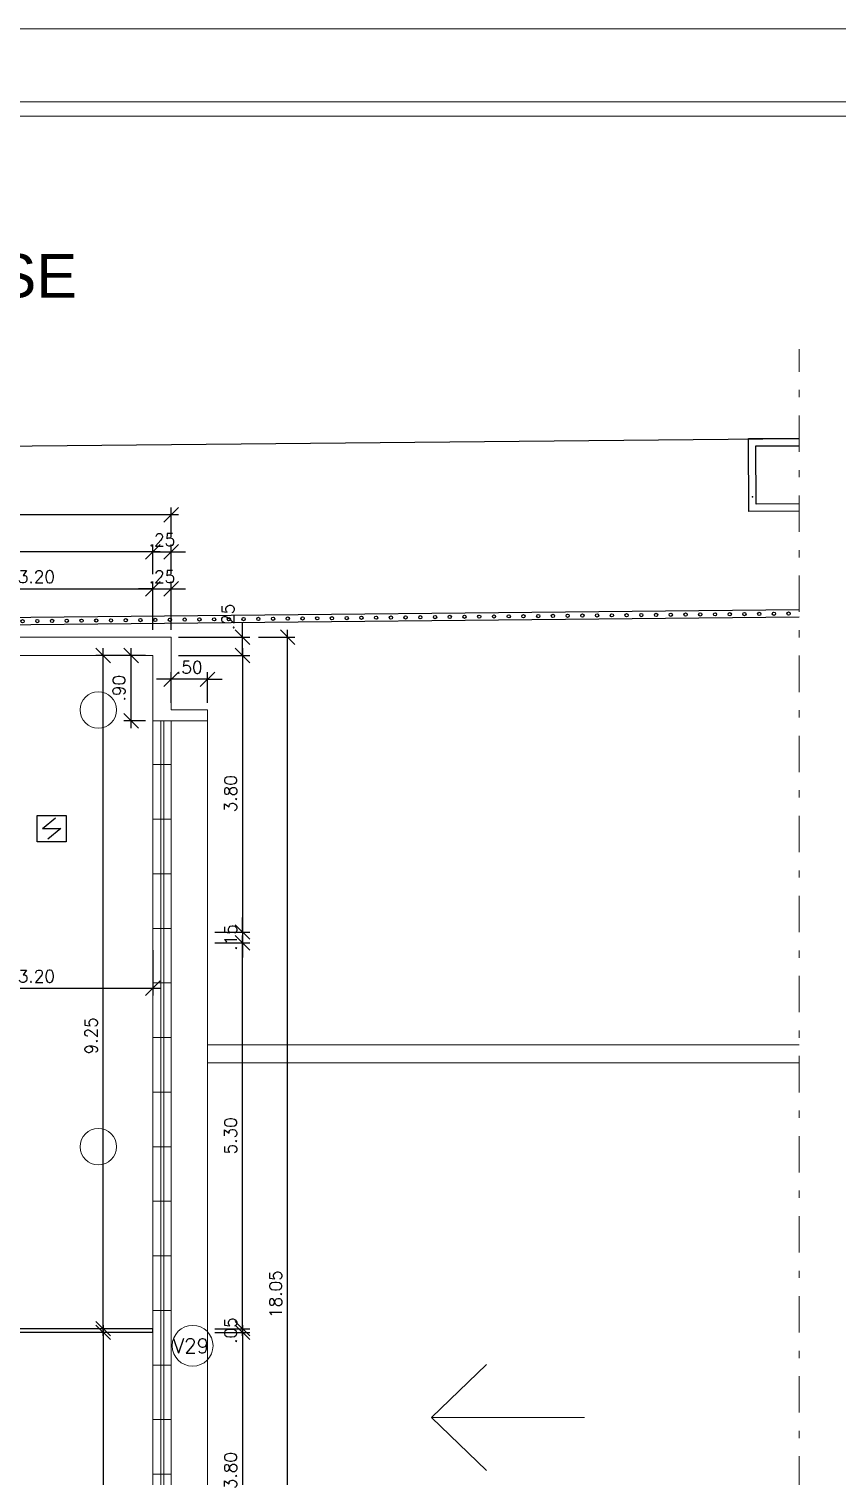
# Model space of a CAD drawing. Header units: millimetres. Extents: x 521 to 1055, y 261 to 520.
# Drawn here: x 614.36 to 625.46, y 325.44 to 345.32 of the extents above; entities that cross this region are included whole.
import ezdxf

# ---------------------------------------------------------------- set-up
doc = ezdxf.new("R2010")
doc.units = ezdxf.units.MM
doc.linetypes.add('CONTINU', pattern=[0])
doc.linetypes.add('DASHDOTX2', pattern=[2, 1, -0.5, 0, -0.5])
doc.layers.add('0.1', color=8, linetype='Continuous', lineweight=13)
for name, color, linetype in [('01', 8, 'Continuous'), ('02', 1, 'Continuous'), ('parede', 5, 'Continuous'), ('PENA_02_VEG', 8, 'Continuous'), ('ppci', 8, 'Continuous'), ('texto', 1, 'Continuous')]:
    doc.layers.add(name, color=color, linetype=linetype)
doc.styles.add('ROBERTO', font='swissek.ttf')
doc.styles.add('ROMANS', font='romans')
doc.styles.get("Standard").update_dxf_attribs({"font": 'romans.shx'})
doc.dimstyles.new('Fares Eng - 50', dxfattribs={"dimscale": 2, "dimtxt": 0.085, "dimasz": 0.1, "dimexe": 0.05, "dimexo": 0.05, "dimgap": 0.04, "dimtad": 1, "dimzin": 4, "dimdsep": 46, "dimtxsty": 'ROMANS', "dimblk1": 'OBLIQUE', "dimblk2": 'OBLIQUE', "dimsah": 1, "dimcen": 0.05, "dimdle": 0.05, "dimclrd": 8, "dimclre": 8, "dimclrt": 8, "dimaunit": 1, "dimadec": 0, "dimazin": 0, "dimtfac": 1, "dimtix": 1, "dimtmove": 2, "dimatfit": 0, "dimldrblk": 'OPEN90', "dimfxl": 1, "dimtolj": 1, "dimtzin": 0, "dimarcsym": 0})

# ---------------------------------------------------------------- blocks, each defined once
blk = doc.blocks.new('_OBLIQUE')
at = {"color": 0, "linetype": 'ByBlock'}
blk.add_line((-0.5, -0.5), (0.5, 0.5), dxfattribs=at)
blk = doc.blocks.new('*D1273')
at = {"layer": '0.1', "color": 8, "linetype": 'CONTINU', "lineweight": -2, "transparency": 16777216}
for p, q in [((612.761, 337.629), (616.161, 337.629)), ((612.861, 337.064), (612.861, 337.729)), ((616.061, 337.064), (616.061, 337.729))]:
    blk.add_line(p, q, dxfattribs=at)
at = {"layer": 'DEFPOINTS', "color": 0, "linetype": 'CONTINU', "lineweight": -2, "transparency": 16777216}
for p in [(616.061, 337.629), (612.861, 336.964), (616.061, 336.964)]:
    blk.add_point(p, dxfattribs=at)
at = {"layer": '0.1', "color": 8, "linetype": 'CONTINU', "lineweight": -2, "transparency": 16777216, "xscale": 0.2, "yscale": 0.2, "zscale": 0.2, "rotation": 180}
blk.add_blockref('_OBLIQUE', (612.861, 337.629), dxfattribs=at)
at = {"layer": '0.1', "color": 8, "linetype": 'CONTINU', "lineweight": -2, "transparency": 16777216, "xscale": 0.2, "yscale": 0.2, "zscale": 0.2}
blk.add_blockref('_OBLIQUE', (616.061, 337.629), dxfattribs=at)
at = {"layer": '0.1', "color": 8, "linetype": 'CONTINU', "transparency": 16777216, "insert": (614.461, 337.794), "char_height": 0.17, "attachment_point": 5, "style": 'ROMANS'}
blk.add_mtext('\\A1;3.20', dxfattribs=at)
blk = doc.blocks.new('_Open90')
at = {"color": 0, "linetype": 'ByBlock', "lineweight": -2}
for p, q in [((0, 0), (-1, 0)), ((-0.5, 0.5), (0, 0)), ((0, 0), (-0.5, -0.5))]:
    blk.add_line(p, q, dxfattribs=at)
blk = doc.blocks.new('*D1274')
at = {"layer": '0.1', "color": 8, "linetype": 'CONTINU', "lineweight": -2, "transparency": 16777216}
for p, q in [((616.061, 337.629), (615.861, 337.629)), ((616.061, 337.064), (616.061, 337.729)), ((616.061, 337.629), (616.311, 337.629)), ((616.311, 337.064), (616.311, 337.729)), ((616.311, 337.629), (616.511, 337.629))]:
    blk.add_line(p, q, dxfattribs=at)
at = {"layer": 'DEFPOINTS', "color": 0, "linetype": 'CONTINU', "lineweight": -2, "transparency": 16777216}
for p in [(616.311, 337.629), (616.061, 336.964), (616.311, 336.964)]:
    blk.add_point(p, dxfattribs=at)
at = {"layer": '0.1', "color": 8, "linetype": 'CONTINU', "lineweight": -2, "transparency": 16777216, "xscale": 0.2, "yscale": 0.2, "zscale": 0.2}
blk.add_blockref('_OBLIQUE', (616.061, 337.629), dxfattribs=at)
at = {"layer": '0.1', "color": 8, "linetype": 'CONTINU', "lineweight": -2, "transparency": 16777216, "xscale": 0.2, "yscale": 0.2, "zscale": 0.2, "rotation": 180}
blk.add_blockref('_OBLIQUE', (616.311, 337.629), dxfattribs=at)
at = {"layer": '0.1', "color": 8, "linetype": 'CONTINU', "transparency": 16777216, "insert": (616.186, 337.794), "char_height": 0.17, "attachment_point": 5, "style": 'ROMANS'}
blk.add_mtext('\\A1;.25', dxfattribs=at)
blk = doc.blocks.new('*D1275')
at = {"layer": '0.1', "color": 8, "linetype": 'CONTINU', "lineweight": -2, "transparency": 16777216}
for p, q in [((609.711, 337.829), (609.711, 338.237)), ((616.061, 337.829), (616.061, 338.237)), ((616.161, 338.137), (609.611, 338.137))]:
    blk.add_line(p, q, dxfattribs=at)
at = {"layer": 'DEFPOINTS', "color": 0, "linetype": 'CONTINU', "lineweight": -2, "transparency": 16777216}
for p in [(609.711, 338.137), (609.711, 337.729), (616.061, 337.729)]:
    blk.add_point(p, dxfattribs=at)
at = {"layer": '0.1', "color": 8, "linetype": 'CONTINU', "lineweight": -2, "transparency": 16777216, "xscale": 0.2, "yscale": 0.2, "zscale": 0.2, "rotation": 180}
blk.add_blockref('_OBLIQUE', (609.711, 338.137), dxfattribs=at)
at = {"layer": '0.1', "color": 8, "linetype": 'CONTINU', "lineweight": -2, "transparency": 16777216, "xscale": 0.2, "yscale": 0.2, "zscale": 0.2}
blk.add_blockref('_OBLIQUE', (616.061, 338.137), dxfattribs=at)
at = {"layer": '0.1', "color": 8, "linetype": 'CONTINU', "transparency": 16777216, "insert": (612.886, 338.302), "char_height": 0.17, "attachment_point": 5, "style": 'ROMANS'}
blk.add_mtext('\\A1;6.35', dxfattribs=at)
blk = doc.blocks.new('*D1276')
at = {"layer": '0.1', "color": 8, "linetype": 'CONTINU', "lineweight": -2, "transparency": 16777216}
for p, q in [((616.061, 337.829), (616.061, 338.237)), ((616.311, 337.829), (616.311, 338.237)), ((616.061, 338.137), (615.861, 338.137)), ((616.061, 338.137), (616.311, 338.137)), ((616.311, 338.137), (616.511, 338.137))]:
    blk.add_line(p, q, dxfattribs=at)
at = {"layer": 'DEFPOINTS', "color": 0, "linetype": 'CONTINU', "lineweight": -2, "transparency": 16777216}
for p in [(616.311, 338.137), (616.061, 337.729), (616.311, 337.729)]:
    blk.add_point(p, dxfattribs=at)
at = {"layer": '0.1', "color": 8, "linetype": 'CONTINU', "lineweight": -2, "transparency": 16777216, "xscale": 0.2, "yscale": 0.2, "zscale": 0.2}
blk.add_blockref('_OBLIQUE', (616.061, 338.137), dxfattribs=at)
at = {"layer": '0.1', "color": 8, "linetype": 'CONTINU', "lineweight": -2, "transparency": 16777216, "xscale": 0.2, "yscale": 0.2, "zscale": 0.2, "rotation": 180}
blk.add_blockref('_OBLIQUE', (616.311, 338.137), dxfattribs=at)
at = {"layer": '0.1', "color": 8, "linetype": 'CONTINU', "transparency": 16777216, "insert": (616.186, 338.302), "char_height": 0.17, "attachment_point": 5, "style": 'ROMANS'}
blk.add_mtext('\\A1;.25', dxfattribs=at)
blk = doc.blocks.new('*D1282')
at = {"layer": '0.1', "color": 8, "linetype": 'CONTINU', "lineweight": -2, "transparency": 16777216}
for p, q in [((616.411, 338.645), (600.211, 338.645)), ((600.311, 338.337), (600.311, 338.745)), ((616.311, 338.337), (616.311, 338.745))]:
    blk.add_line(p, q, dxfattribs=at)
at = {"layer": 'DEFPOINTS', "color": 0, "linetype": 'CONTINU', "lineweight": -2, "transparency": 16777216}
for p in [(600.311, 338.645), (600.311, 338.237), (616.311, 338.237)]:
    blk.add_point(p, dxfattribs=at)
at = {"layer": '0.1', "color": 8, "linetype": 'CONTINU', "lineweight": -2, "transparency": 16777216, "xscale": 0.2, "yscale": 0.2, "zscale": 0.2, "rotation": 180}
blk.add_blockref('_OBLIQUE', (600.311, 338.645), dxfattribs=at)
at = {"layer": '0.1', "color": 8, "linetype": 'CONTINU', "lineweight": -2, "transparency": 16777216, "xscale": 0.2, "yscale": 0.2, "zscale": 0.2}
blk.add_blockref('_OBLIQUE', (616.311, 338.645), dxfattribs=at)
at = {"layer": '0.1', "color": 8, "linetype": 'CONTINU', "transparency": 16777216, "insert": (607.81, 338.858), "char_height": 0.17, "attachment_point": 5, "style": 'ROMANS'}
blk.add_mtext('\\A1;16.00', dxfattribs=at)
blk = doc.blocks.new('*D1590')
at = {"layer": '0.1', "color": 8, "linetype": 'CONTINU', "lineweight": -2, "transparency": 16777216}
for p, q in [((616.311, 336.064), (616.311, 336.486)), ((616.811, 336.064), (616.811, 336.486)), ((616.311, 336.386), (616.111, 336.386)), ((616.811, 336.386), (616.311, 336.386)), ((616.811, 336.386), (617.011, 336.386))]:
    blk.add_line(p, q, dxfattribs=at)
at = {"layer": 'DEFPOINTS', "color": 0, "linetype": 'CONTINU', "lineweight": -2, "transparency": 16777216}
for p in [(616.311, 336.386), (616.311, 335.964), (616.811, 335.964)]:
    blk.add_point(p, dxfattribs=at)
at = {"layer": '0.1', "color": 8, "linetype": 'CONTINU', "lineweight": -2, "transparency": 16777216, "xscale": 0.2, "yscale": 0.2, "zscale": 0.2}
blk.add_blockref('_OBLIQUE', (616.311, 336.386), dxfattribs=at)
at = {"layer": '0.1', "color": 8, "linetype": 'CONTINU', "lineweight": -2, "transparency": 16777216, "xscale": 0.2, "yscale": 0.2, "zscale": 0.2, "rotation": 180}
blk.add_blockref('_OBLIQUE', (616.811, 336.386), dxfattribs=at)
at = {"layer": '0.1', "color": 8, "linetype": 'CONTINU', "transparency": 16777216, "insert": (616.561, 336.551), "char_height": 0.17, "attachment_point": 5, "style": 'ROMANS'}
blk.add_mtext('\\A1;.50', dxfattribs=at)
blk = doc.blocks.new('*D1602')
at = {"layer": '0.1', "color": 8, "linetype": 'CONTINU', "lineweight": -2, "transparency": 16777216}
for p, q in [((615.761, 335.714), (615.761, 336.814)), ((615.961, 336.714), (615.661, 336.714)), ((615.961, 335.814), (615.661, 335.814))]:
    blk.add_line(p, q, dxfattribs=at)
at = {"layer": 'DEFPOINTS', "color": 0, "linetype": 'CONTINU', "lineweight": -2, "transparency": 16777216}
for p in [(615.761, 336.714), (616.061, 336.714), (616.061, 335.814)]:
    blk.add_point(p, dxfattribs=at)
at = {"layer": '0.1', "color": 8, "linetype": 'CONTINU', "lineweight": -2, "transparency": 16777216, "xscale": 0.2, "yscale": 0.2, "zscale": 0.2}
for p, rotation in [((615.761, 336.714), 90), ((615.761, 335.814), 270)]:
    blk.add_blockref('_OBLIQUE', p, dxfattribs=dict(at, rotation=rotation))
at = {"layer": '0.1', "color": 8, "linetype": 'CONTINU', "transparency": 16777216, "insert": (615.596, 336.264), "char_height": 0.17, "attachment_point": 5, "rotation": 90, "style": 'ROMANS'}
blk.add_mtext('\\A1;.90', dxfattribs=at)
blk = doc.blocks.new('*D1609')
at = {"layer": '0.1', "color": 8, "linetype": 'CONTINU', "lineweight": -2, "transparency": 16777216}
for p, q in [((617.293, 336.964), (617.293, 337.164)), ((616.411, 336.964), (617.393, 336.964)), ((617.293, 336.714), (617.293, 336.964)), ((616.411, 336.714), (617.393, 336.714)), ((617.293, 336.714), (617.293, 336.514))]:
    blk.add_line(p, q, dxfattribs=at)
at = {"layer": 'DEFPOINTS', "color": 0, "linetype": 'CONTINU', "lineweight": -2, "transparency": 16777216}
for p in [(616.311, 336.964), (617.293, 336.964), (616.311, 336.714)]:
    blk.add_point(p, dxfattribs=at)
at = {"layer": '0.1', "color": 8, "linetype": 'CONTINU', "lineweight": -2, "transparency": 16777216, "xscale": 0.2, "yscale": 0.2, "zscale": 0.2}
for p, rotation in [((617.293, 336.964), 270), ((617.293, 336.714), 90)]:
    blk.add_blockref('_OBLIQUE', p, dxfattribs=dict(at, rotation=rotation))
at = {"layer": '0.1', "color": 8, "linetype": 'CONTINU', "transparency": 16777216, "insert": (617.093, 337.243), "char_height": 0.17, "attachment_point": 5, "rotation": 90, "style": 'ROMANS'}
blk.add_mtext('\\A1;.25', dxfattribs=at)
blk = doc.blocks.new('*D1615')
at = {"layer": '0.1', "color": 8, "linetype": 'CONTINU', "lineweight": -2, "transparency": 16777216}
for p, q in [((617.912, 318.814), (617.912, 337.064)), ((617.51, 336.964), (618.012, 336.964)), ((617.51, 318.914), (618.012, 318.914))]:
    blk.add_line(p, q, dxfattribs=at)
at = {"layer": 'DEFPOINTS', "color": 0, "linetype": 'CONTINU', "lineweight": -2, "transparency": 16777216}
for p in [(617.41, 336.964), (617.912, 336.964), (617.41, 318.914)]:
    blk.add_point(p, dxfattribs=at)
at = {"layer": '0.1', "color": 8, "linetype": 'CONTINU', "lineweight": -2, "transparency": 16777216, "xscale": 0.2, "yscale": 0.2, "zscale": 0.2}
for p, rotation in [((617.912, 336.964), 90), ((617.912, 318.914), 270)]:
    blk.add_blockref('_OBLIQUE', p, dxfattribs=dict(at, rotation=rotation))
at = {"layer": '0.1', "color": 8, "linetype": 'CONTINU', "transparency": 16777216, "insert": (617.747, 327.939), "char_height": 0.17, "attachment_point": 5, "rotation": 90, "style": 'ROMANS'}
blk.add_mtext('\\A1;18.05', dxfattribs=at)
blk = doc.blocks.new('*D1470')
at = {"layer": '0.1', "color": 8, "linetype": 'CONTINU', "lineweight": -2, "transparency": 16777216}
for p, q in [((617.293, 336.814), (617.293, 332.814)), ((616.411, 336.714), (617.393, 336.714)), ((616.911, 332.914), (617.393, 332.914))]:
    blk.add_line(p, q, dxfattribs=at)
at = {"layer": 'DEFPOINTS', "color": 0, "linetype": 'CONTINU', "lineweight": -2, "transparency": 16777216}
for p in [(616.311, 336.714), (616.811, 332.914), (617.293, 332.914)]:
    blk.add_point(p, dxfattribs=at)
at = {"layer": '0.1', "color": 8, "linetype": 'CONTINU', "lineweight": -2, "transparency": 16777216, "xscale": 0.2, "yscale": 0.2, "zscale": 0.2}
for p, rotation in [((617.293, 336.714), 90), ((617.293, 332.914), 270)]:
    blk.add_blockref('_OBLIQUE', p, dxfattribs=dict(at, rotation=rotation))
at = {"layer": '0.1', "color": 8, "linetype": 'CONTINU', "transparency": 16777216, "insert": (617.128, 334.814), "char_height": 0.17, "attachment_point": 5, "rotation": 90, "style": 'ROMANS'}
blk.add_mtext('\\A1;3.80', dxfattribs=at)
blk = doc.blocks.new('*D1471')
at = {"layer": '0.1', "color": 8, "linetype": 'CONTINU', "lineweight": -2, "transparency": 16777216}
for p, q in [((617.293, 332.914), (617.293, 333.114)), ((616.911, 332.914), (617.393, 332.914)), ((617.293, 332.914), (617.293, 332.764)), ((616.911, 332.764), (617.393, 332.764)), ((617.293, 332.764), (617.293, 332.564))]:
    blk.add_line(p, q, dxfattribs=at)
at = {"layer": 'DEFPOINTS', "color": 0, "linetype": 'CONTINU', "lineweight": -2, "transparency": 16777216}
for p in [(616.811, 332.914), (616.811, 332.764), (617.293, 332.764)]:
    blk.add_point(p, dxfattribs=at)
at = {"layer": '0.1', "color": 8, "linetype": 'CONTINU', "lineweight": -2, "transparency": 16777216, "xscale": 0.2, "yscale": 0.2, "zscale": 0.2}
for p, rotation in [((617.293, 332.914), 270), ((617.293, 332.764), 90)]:
    blk.add_blockref('_OBLIQUE', p, dxfattribs=dict(at, rotation=rotation))
at = {"layer": '0.1', "color": 8, "linetype": 'CONTINU', "transparency": 16777216, "insert": (617.128, 332.839), "char_height": 0.17, "attachment_point": 5, "rotation": 90, "style": 'ROMANS'}
blk.add_mtext('\\A1;.15', dxfattribs=at)
blk = doc.blocks.new('*D1474')
at = {"layer": '0.1', "color": 8, "linetype": 'CONTINU', "lineweight": -2, "transparency": 16777216}
for p, q in [((617.293, 327.514), (617.293, 323.514)), ((616.911, 327.414), (617.393, 327.414)), ((616.911, 323.614), (617.393, 323.614))]:
    blk.add_line(p, q, dxfattribs=at)
at = {"layer": 'DEFPOINTS', "color": 0, "linetype": 'CONTINU', "lineweight": -2, "transparency": 16777216}
for p in [(616.811, 327.414), (616.811, 323.614), (617.293, 323.614)]:
    blk.add_point(p, dxfattribs=at)
at = {"layer": '0.1', "color": 8, "linetype": 'CONTINU', "lineweight": -2, "transparency": 16777216, "xscale": 0.2, "yscale": 0.2, "zscale": 0.2}
for p, rotation in [((617.293, 327.414), 90), ((617.293, 323.614), 270)]:
    blk.add_blockref('_OBLIQUE', p, dxfattribs=dict(at, rotation=rotation))
at = {"layer": '0.1', "color": 8, "linetype": 'CONTINU', "transparency": 16777216, "insert": (617.128, 325.514), "char_height": 0.17, "attachment_point": 5, "rotation": 90, "style": 'ROMANS'}
blk.add_mtext('\\A1;3.80', dxfattribs=at)
blk = doc.blocks.new('*D1669')
at = {"layer": '0.1', "color": 8, "linetype": 'CONTINU', "lineweight": -2, "transparency": 16777216}
for p, q in [((612.861, 332.664), (612.861, 332.041)), ((616.061, 332.664), (616.061, 332.041)), ((612.761, 332.141), (616.161, 332.141))]:
    blk.add_line(p, q, dxfattribs=at)
at = {"layer": 'DEFPOINTS', "color": 0, "linetype": 'CONTINU', "lineweight": -2, "transparency": 16777216}
for p in [(612.861, 332.764), (616.061, 332.764), (616.061, 332.141)]:
    blk.add_point(p, dxfattribs=at)
at = {"layer": '0.1', "color": 8, "linetype": 'CONTINU', "lineweight": -2, "transparency": 16777216, "xscale": 0.2, "yscale": 0.2, "zscale": 0.2, "rotation": 180}
blk.add_blockref('_OBLIQUE', (612.861, 332.141), dxfattribs=at)
at = {"layer": '0.1', "color": 8, "linetype": 'CONTINU', "lineweight": -2, "transparency": 16777216, "xscale": 0.2, "yscale": 0.2, "zscale": 0.2}
blk.add_blockref('_OBLIQUE', (616.061, 332.141), dxfattribs=at)
at = {"layer": '0.1', "color": 8, "linetype": 'CONTINU', "transparency": 16777216, "insert": (614.461, 332.306), "char_height": 0.17, "attachment_point": 5, "style": 'ROMANS'}
blk.add_mtext('\\A1;3.20', dxfattribs=at)
blk = doc.blocks.new('SUP')
at = {"layer": '01', "color": 8}
for p, q in [((247.178, 61.922), (222.7, 61.679)), ((222.7, 61.547), (222.7, 61.679)), ((247.178, 61.822), (222.8, 61.58)), ((222.8, 61.547), (222.8, 61.58))]:
    blk.add_line(p, q, dxfattribs=at)
at = {"layer": '02', "color": 8}
for p, q in [((220.187, 64.022), (246.678, 64.272)), ((222.683, 63.445), (222.678, 64.045)), ((222.683, 63.445), (223.057, 64.049)), ((220.187, 63.422), (222.683, 63.445)), ((220.187, 61.654), (222.7, 61.679))]:
    blk.add_line(p, q, dxfattribs=at)
at = {"layer": '02', "color": 8, "linetype": 'CONTINU', "lineweight": -2}
for points in [[(247.178, 63.278), (246.485, 63.275), (246.481, 64.275), (247.178, 64.278)], [(226.177, 64.078), (226.181, 63.078), (225.181, 63.073), (225.177, 64.073), (226.177, 64.078)], [(232.924, 64.142), (232.929, 63.142), (231.929, 63.137), (231.924, 64.137), (232.924, 64.142)], [(232.825, 64.041), (232.829, 63.241), (232.029, 63.238), (232.025, 64.038), (232.825, 64.041)], [(247.178, 63.378), (246.585, 63.375), (246.581, 64.175), (247.178, 64.178)], [(226.077, 63.978), (226.081, 63.178), (225.281, 63.174), (225.277, 63.974), (226.077, 63.978)]]:
    blk.add_lwpolyline(points, dxfattribs=at)
at = {"layer": 'parede', "color": 8}
for centre in [(240.962, 61.81), (241.164, 61.813), (241.366, 61.815), (241.569, 61.817), (241.771, 61.819), (241.973, 61.821), (242.176, 61.823), (242.378, 61.825), (242.58, 61.827), (242.783, 61.829), (242.985, 61.831), (243.188, 61.833), (243.39, 61.835), (243.592, 61.837), (243.795, 61.839), (243.997, 61.841), (244.199, 61.843), (244.402, 61.845), (244.604, 61.847), (244.806, 61.849), (245.009, 61.851), (245.211, 61.853), (245.413, 61.855), (245.616, 61.857), (245.818, 61.859), (246.021, 61.861), (246.223, 61.863), (246.425, 61.865), (246.628, 61.867), (246.83, 61.869), (247.032, 61.871), (222.75, 61.63), (222.952, 61.631), (223.154, 61.633), (223.357, 61.635), (223.559, 61.637), (223.761, 61.639), (223.964, 61.641), (224.166, 61.643), (224.369, 61.645), (224.571, 61.647), (224.773, 61.649), (224.976, 61.651), (225.178, 61.653), (225.38, 61.655), (225.583, 61.657), (225.785, 61.659), (225.987, 61.661), (226.19, 61.664), (226.392, 61.666), (226.594, 61.668), (226.797, 61.67), (226.999, 61.672), (227.201, 61.674), (227.404, 61.676), (227.606, 61.678), (227.809, 61.68), (228.011, 61.682), (228.213, 61.684), (228.416, 61.686), (228.618, 61.688), (228.82, 61.69), (229.023, 61.692), (229.225, 61.694), (229.427, 61.696), (229.63, 61.698), (229.832, 61.7), (230.034, 61.702), (230.237, 61.704), (230.439, 61.706), (230.642, 61.708), (230.844, 61.71), (231.046, 61.712), (231.249, 61.714), (231.451, 61.716), (231.653, 61.718), (231.856, 61.72), (232.058, 61.722), (232.26, 61.724), (232.463, 61.726), (232.665, 61.728), (232.867, 61.73), (233.07, 61.732), (233.272, 61.734), (233.474, 61.736), (233.677, 61.738), (233.879, 61.74), (234.082, 61.742), (234.284, 61.744), (234.486, 61.746), (234.689, 61.748), (234.891, 61.75), (235.093, 61.752), (235.296, 61.754), (235.498, 61.756), (235.7, 61.758), (235.903, 61.76), (236.105, 61.762), (236.307, 61.764), (236.51, 61.766), (236.712, 61.768), (236.915, 61.77), (237.117, 61.772), (237.319, 61.774), (237.522, 61.776), (237.724, 61.778), (237.926, 61.78), (238.129, 61.782), (238.331, 61.784), (238.533, 61.786), (238.736, 61.788), (238.938, 61.79), (239.14, 61.792), (239.343, 61.794), (239.545, 61.796), (239.748, 61.798), (239.95, 61.8), (240.152, 61.802), (240.355, 61.804), (240.557, 61.806), (240.759, 61.808)]:
    blk.add_circle(centre, 0.0225, dxfattribs=at)
at = {"layer": 'PENA_02_VEG', "color": 8, "linetype": 'Continuous'}
for p in [(225.408, 63.742), (232.117, 63.706), (246.536, 63.474)]:
    blk.add_point(p, dxfattribs=at)
at = {"layer": 'texto', "color": 8, "style": 'ROBERTO'}
blk.add_text('RUA PIETRÂNGELO DE BIASE', height=0.6, rotation=359.7248, dxfattribs=at).set_placement((225.194, 66.267))
blk = doc.blocks.new('*D3230')
at = {"layer": '0.1', "color": 8, "linetype": 'CONTINU', "lineweight": -2, "transparency": 16777216}
for p, q in [((617.293, 327.464), (617.293, 327.664)), ((616.911, 327.464), (617.393, 327.464)), ((617.293, 327.414), (617.293, 327.464)), ((616.911, 327.414), (617.393, 327.414)), ((617.293, 327.414), (617.293, 327.214))]:
    blk.add_line(p, q, dxfattribs=at)
at = {"layer": 'DEFPOINTS', "color": 0, "linetype": 'CONTINU', "lineweight": -2, "transparency": 16777216}
for p in [(616.811, 327.464), (617.293, 327.464), (616.811, 327.414)]:
    blk.add_point(p, dxfattribs=at)
at = {"layer": '0.1', "color": 8, "linetype": 'CONTINU', "lineweight": -2, "transparency": 16777216, "xscale": 0.2, "yscale": 0.2, "zscale": 0.2}
for p, rotation in [((617.293, 327.464), 270), ((617.293, 327.414), 90)]:
    blk.add_blockref('_OBLIQUE', p, dxfattribs=dict(at, rotation=rotation))
at = {"layer": '0.1', "color": 8, "linetype": 'CONTINU', "lineweight": -2, "transparency": 16777216, "insert": (617.128, 327.439), "char_height": 0.17, "attachment_point": 5, "rotation": 90, "style": 'ROMANS'}
blk.add_mtext('\\A1;.05', dxfattribs=at)
blk = doc.blocks.new('*D3231')
at = {"layer": '0.1', "color": 8, "linetype": 'CONTINU', "lineweight": -2, "transparency": 16777216}
for p, q in [((617.293, 327.364), (617.293, 332.864)), ((616.911, 332.764), (617.393, 332.764)), ((616.911, 327.464), (617.393, 327.464))]:
    blk.add_line(p, q, dxfattribs=at)
at = {"layer": 'DEFPOINTS', "color": 0, "linetype": 'CONTINU', "lineweight": -2, "transparency": 16777216}
for p in [(616.811, 332.764), (617.293, 332.764), (616.811, 327.464)]:
    blk.add_point(p, dxfattribs=at)
at = {"layer": '0.1', "color": 8, "linetype": 'CONTINU', "lineweight": -2, "transparency": 16777216, "xscale": 0.2, "yscale": 0.2, "zscale": 0.2}
for p, rotation in [((617.293, 332.764), 90), ((617.293, 327.464), 270)]:
    blk.add_blockref('_OBLIQUE', p, dxfattribs=dict(at, rotation=rotation))
at = {"layer": '0.1', "color": 8, "linetype": 'CONTINU', "lineweight": -2, "transparency": 16777216, "insert": (617.128, 330.114), "char_height": 0.17, "attachment_point": 5, "rotation": 90, "style": 'ROMANS'}
blk.add_mtext('\\A1;5.30', dxfattribs=at)
blk = doc.blocks.new('*D3232')
at = {"layer": '0.1', "color": 8, "linetype": 'CONTINU', "lineweight": -2, "transparency": 16777216}
for p, q in [((615.378, 327.514), (615.378, 320.114)), ((615.961, 327.414), (615.278, 327.414)), ((615.961, 320.214), (615.278, 320.214))]:
    blk.add_line(p, q, dxfattribs=at)
at = {"layer": 'DEFPOINTS', "color": 0, "linetype": 'CONTINU', "lineweight": -2, "transparency": 16777216}
for p in [(616.061, 327.414), (615.378, 320.214), (616.061, 320.214)]:
    blk.add_point(p, dxfattribs=at)
at = {"layer": '0.1', "color": 8, "linetype": 'CONTINU', "lineweight": -2, "transparency": 16777216, "xscale": 0.2, "yscale": 0.2, "zscale": 0.2}
for p, rotation in [((615.378, 327.414), 90), ((615.378, 320.214), 270)]:
    blk.add_blockref('_OBLIQUE', p, dxfattribs=dict(at, rotation=rotation))
at = {"layer": '0.1', "color": 8, "linetype": 'CONTINU', "lineweight": -2, "transparency": 16777216, "insert": (615.213, 323.313), "char_height": 0.17, "attachment_point": 5, "rotation": 90, "style": 'ROMANS'}
blk.add_mtext('\\A1;7.20', dxfattribs=at)
blk = doc.blocks.new('*D3233')
at = {"layer": '0.1', "color": 8, "linetype": 'CONTINU', "lineweight": -2, "transparency": 16777216}
for p, q in [((615.378, 327.364), (615.378, 336.814)), ((615.961, 336.714), (615.278, 336.714)), ((615.961, 327.464), (615.278, 327.464))]:
    blk.add_line(p, q, dxfattribs=at)
at = {"layer": 'DEFPOINTS', "color": 0, "linetype": 'CONTINU', "lineweight": -2, "transparency": 16777216}
for p in [(615.378, 336.714), (616.061, 336.714), (616.061, 327.464)]:
    blk.add_point(p, dxfattribs=at)
at = {"layer": '0.1', "color": 8, "linetype": 'CONTINU', "lineweight": -2, "transparency": 16777216, "xscale": 0.2, "yscale": 0.2, "zscale": 0.2}
for p, rotation in [((615.378, 336.714), 90), ((615.378, 327.464), 270)]:
    blk.add_blockref('_OBLIQUE', p, dxfattribs=dict(at, rotation=rotation))
at = {"layer": '0.1', "color": 8, "linetype": 'CONTINU', "lineweight": -2, "transparency": 16777216, "insert": (615.213, 331.488), "char_height": 0.17, "attachment_point": 5, "rotation": 90, "style": 'ROMANS'}
blk.add_mtext('\\A1;9.25', dxfattribs=at)

msp = doc.modelspace()

# ---------------------------------------------------------------- linework, layer by layer
at = {"layer": '0.1', "color": 8, "linetype": 'DASHDOTX2', "ltscale": 0.5}
msp.add_line((624.9398, 277.91074), (624.9398, 340.92222), dxfattribs=at)
at = {"layer": '0.1', "color": 7}
for p, q in [((616.31144, 336.96448), (604.66144, 336.96448)), ((616.31144, 335.96448), (616.31144, 336.96448)), ((616.06144, 336.71448), (612.86144, 336.71448)), ((616.06144, 335.81448), (616.06144, 336.71448)), ((616.06144, 335.81448), (616.81144, 335.81448)), ((616.31144, 335.96448), (616.81144, 335.96448)), ((616.81144, 335.96448), (616.81144, 335.81448))]:
    msp.add_line(p, q, dxfattribs=at)
at = {"layer": '0.1', "color": 8, "linetype": 'CONTINU'}
for p, q in [((616.06144, 335.81448), (616.06144, 330.71448)), ((616.17144, 335.81448), (616.17144, 317.96448)), ((616.21144, 335.81448), (616.21144, 317.96448)), ((616.31144, 335.81448), (616.31144, 317.96448)), ((616.06144, 335.21448), (616.31144, 335.21448)), ((616.06144, 334.46448), (616.31144, 334.46448)), ((616.06144, 333.71448), (616.31144, 333.71448)), ((616.06144, 332.96448), (616.31144, 332.96448)), ((616.06144, 332.21448), (616.31144, 332.21448)), ((616.06144, 331.46448), (616.31144, 331.46448)), ((616.06144, 330.91448), (616.06144, 329.96448)), ((616.06144, 330.71448), (616.31144, 330.71448)), ((616.06144, 329.96448), (616.31144, 329.96448)), ((616.06144, 329.96448), (616.06144, 327.46448)), ((616.06144, 329.21448), (616.31144, 329.21448)), ((616.06144, 328.46448), (616.31144, 328.46448)), ((616.06144, 327.71448), (616.31144, 327.71448)), ((616.06144, 327.41448), (616.06144, 326.16448)), ((616.06144, 326.96448), (616.31144, 326.96448)), ((619.8875, 326.24525), (620.64485, 326.97387)), ((616.06144, 326.21448), (616.31144, 326.21448)), ((616.06144, 326.21448), (616.06144, 325.46448)), ((616.06144, 325.76156), (616.06144, 326.16448)), ((616.06144, 326.11448), (616.06144, 323.96448)), ((621.99124, 326.24525), (619.8875, 326.24525)), ((619.8875, 326.24525), (620.64485, 325.51662)), ((616.06144, 325.46448), (616.31144, 325.46448))]:
    msp.add_line(p, q, dxfattribs=at)
at = {"layer": '0.1', "color": 8}
for p, q in [((616.81144, 317.96448), (616.81144, 335.81448)), ((616.81144, 331.36448), (624.9398, 331.36448)), ((616.81144, 331.11448), (624.9398, 331.11448))]:
    msp.add_line(p, q, dxfattribs=at)
at = {"layer": '0.1', "color": 8, "linetype": 'CONTINU', "lineweight": -2}
for p, q in [((609.71144, 327.46448), (616.06144, 327.46448)), ((616.06144, 327.41448), (616.06144, 327.46448)), ((609.71144, 327.41448), (616.06144, 327.41448))]:
    msp.add_line(p, q, dxfattribs=at)
at = {"layer": '0.1', "color": 8}
for points in [[(646.97941, 345.32093), (520.77502, 345.32093), (520.77502, 261.32093), (646.97941, 261.32093)], [(523.27502, 262.32093), (523.27502, 344.32093), (645.97941, 344.32093), (645.97941, 262.32093)]]:
    msp.add_lwpolyline(points, close=True, dxfattribs=at)
msp.add_lwpolyline([(630.15941, 343.12093, 0.41421356), (629.15941, 344.12093), (524.47502, 344.12093, 0.41421356), (523.47502, 343.12093), (523.47502, 269.52093, 0.41421356), (524.47502, 268.52093), (629.15941, 268.52093, 0.41421356), (630.15941, 269.52093)], format="xyb", close=True, dxfattribs=at)
at = {"layer": '0.1', "color": 7}
for centre in [(615.31144, 335.96448), (615.31144, 329.96448)]:
    msp.add_circle(centre, 0.25, dxfattribs=at)
at = {"layer": '0.1', "color": 8}
msp.add_circle((616.60669, 327.22963), 0.28038, dxfattribs=at)
at = {"layer": 'ppci', "color": 10, "linetype": 'Continuous'}
for p, q in [((614.54478, 334.33462), (614.7234, 334.48093)), ((614.54478, 334.33462), (614.79808, 334.33462)), ((614.79808, 334.33462), (614.61945, 334.1883))]:
    msp.add_line(p, q, dxfattribs=at)
msp.add_lwpolyline([(614.47353, 334.51683), (614.86933, 334.51683), (614.86933, 334.15241), (614.47353, 334.15241)], close=True, dxfattribs=at)

# ---------------------------------------------------------------- block references
at = {"layer": '0.1', "color": 8, "linetype": 'CONTINU', "lineweight": -2}
msp.add_blockref('SUP', (377.7614, 275.4176), dxfattribs=at)

# ---------------------------------------------------------------- texts
at = {"layer": '0.1', "color": 8}
msp.add_text('V29', height=0.2, dxfattribs=at).set_placement((616.3359, 327.12812))

# ---------------------------------------------------------------- dimensions: what is measured, and where the dimension line sits
at = {"layer": '0.1', "color": 8, "linetype": 'CONTINU'}
dim = msp.add_linear_dim(base=(600.31144, 338.64475), p1=(616.31144, 338.23703), p2=(600.31144, 338.23703), dimstyle='Fares Eng - 50', dxfattribs=at)
dim.commit()
dim.dimension.update_dxf_attribs({"geometry": '*D1282', "text_midpoint": (607.80965, 338.85787), "dimtype": 160})
for base, p1, p2, picture, middle in [((609.71144, 338.13703), (616.06144, 337.72931), (609.71144, 337.72931), '*D1275', (612.88644, 338.30203)), ((616.31144, 338.13703), (616.06144, 337.72931), (616.31144, 337.72931), '*D1276', (616.18644, 338.30203)), ((616.06144, 337.62931), (612.86144, 336.96448), (616.06144, 336.96448), '*D1273', (614.46144, 337.79431)), ((616.31144, 337.62931), (616.06144, 336.96448), (616.31144, 336.96448), '*D1274', (616.18644, 337.79431)), ((616.31144, 336.38581), (616.81144, 335.96448), (616.31144, 335.96448), '*D1590', (616.56144, 336.55081)), ((616.06144, 332.1409), (612.86144, 332.76448), (616.06144, 332.76448), '*D1669', (614.46144, 332.3059))]:
    dim = msp.add_linear_dim(base=base, p1=p1, p2=p2, dimstyle='Fares Eng - 50', dxfattribs=at)
    dim.commit()
    dim.dimension.update_dxf_attribs({"geometry": picture, "text_midpoint": middle})
dim = msp.add_linear_dim(base=(617.29294, 336.96448), p1=(616.31144, 336.71448), p2=(616.31144, 336.96448), angle=90, dimstyle='Fares Eng - 50', dxfattribs=at)
dim.commit()
dim.dimension.update_dxf_attribs({"geometry": '*D1609', "text_midpoint": (617.09294, 337.24265), "dimtype": 160})
for base, p1, p2, picture, middle in [((617.91165, 336.96448), (617.41019, 318.91448), (617.41019, 336.96448), '*D1615', (617.74665, 327.93948)), ((615.7609, 336.71448), (616.06144, 335.81448), (616.06144, 336.71448), '*D1602', (615.5959, 336.26448)), ((617.29294, 332.91448), (616.31144, 336.71448), (616.81144, 332.91448), '*D1470', (617.12794, 334.81448)), ((617.29294, 332.76448), (616.81144, 332.91448), (616.81144, 332.76448), '*D1471', (617.12794, 332.83948)), ((617.29294, 323.61448), (616.81144, 327.41448), (616.81144, 323.61448), '*D1474', (617.12794, 325.51448))]:
    dim = msp.add_linear_dim(base=base, p1=p1, p2=p2, angle=90, dimstyle='Fares Eng - 50', dxfattribs=at)
    dim.commit()
    dim.dimension.update_dxf_attribs({"geometry": picture, "text_midpoint": middle})
at = {"layer": '0.1', "color": 8, "linetype": 'CONTINU', "lineweight": -2}
for base, p1, p2, picture, middle in [((615.37753, 336.71448), (616.06144, 327.46448), (616.06144, 336.71448), '*D3233', (615.21253, 331.48761)), ((615.37753, 320.21448), (616.06144, 327.41448), (616.06144, 320.21448), '*D3232', (615.21253, 323.31328))]:
    dim = msp.add_linear_dim(base=base, p1=p1, p2=p2, angle=90, dimstyle='Fares Eng - 50', dxfattribs=at)
    dim.commit()
    dim.dimension.update_dxf_attribs({"geometry": picture, "text_midpoint": middle, "dimtype": 160})
for base, p1, p2, picture, middle in [((617.29294, 332.76448), (616.81144, 327.46448), (616.81144, 332.76448), '*D3231', (617.12794, 330.11448)), ((617.29294, 327.46448), (616.81144, 327.41448), (616.81144, 327.46448), '*D3230', (617.12794, 327.43948))]:
    dim = msp.add_linear_dim(base=base, p1=p1, p2=p2, angle=90, dimstyle='Fares Eng - 50', dxfattribs=at)
    dim.commit()
    dim.dimension.update_dxf_attribs({"geometry": picture, "text_midpoint": middle})

doc.saveas('drawing.dxf')
